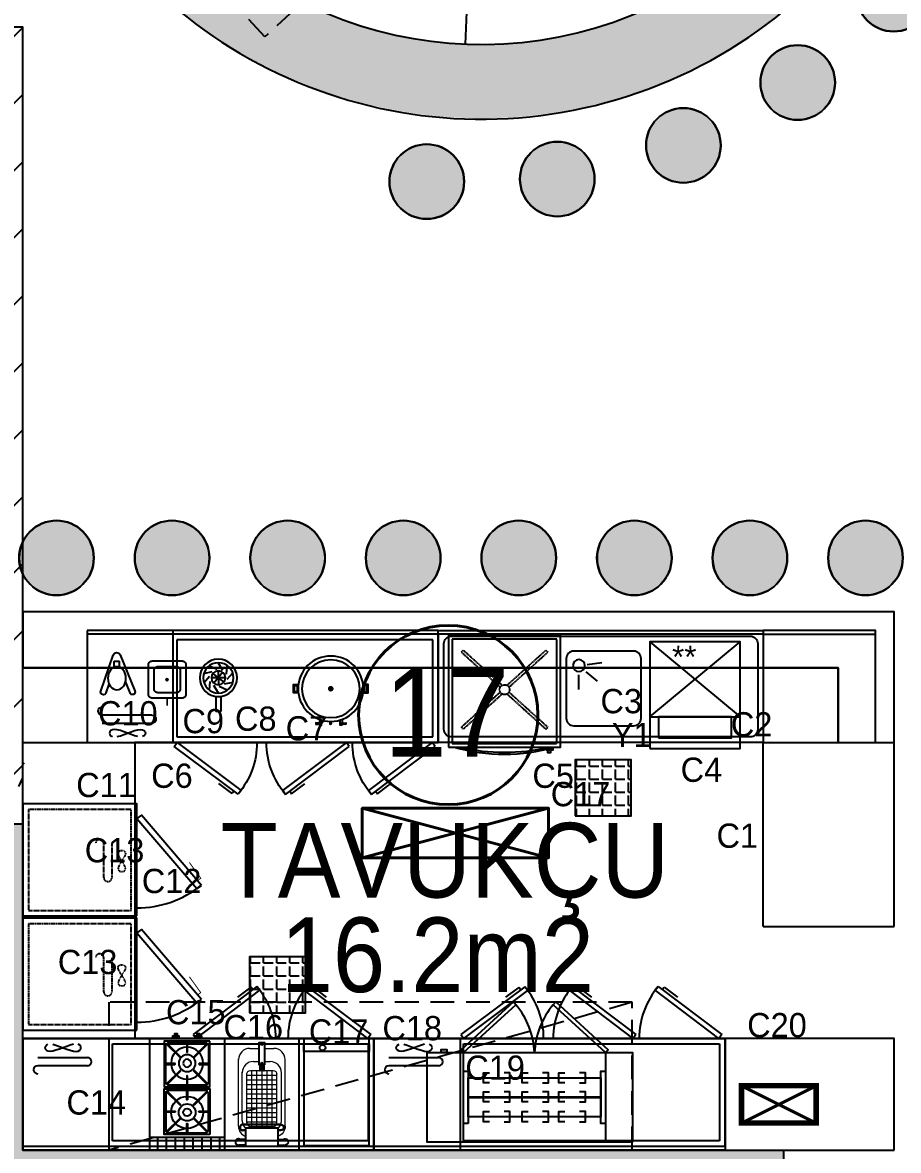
# Model space of a CAD drawing. Header units: millimetres. Extents: x -2729 to 15248, y -12439 to 5292.
# Drawn here: x 5991 to 6460, y -8647 to -8042 of the extents above; entities that cross this region are included whole.
import ezdxf
from ezdxf.enums import TextEntityAlignment as Align

# ---------------------------------------------------------------- set-up
doc = ezdxf.new("R2010")
doc.units = ezdxf.units.MM
doc.linetypes.add('DASHED', pattern=[0.75, 0.5, -0.25])
doc.linetypes.add('HIDDENX2', pattern=[19.05, 12.7, -6.35])
doc.layers.add('antet_Ном_пера__60', color=7, linetype='Continuous', lineweight=35)
doc.layers.add('merdiven_Ном_пера__80', color=7, linetype='Continuous', lineweight=13)
for name, color, linetype in [('OLCU', 7, 'Continuous'), ('S2000-002 Çizgi', 7, 'Continuous'), ('S2000-003 Kapı', 3, 'Continuous'), ('tefris', 39, 'Continuous')]:
    doc.layers.add(name, color=color, linetype=linetype)
doc.styles.get("Standard").update_dxf_attribs({"font": 'arial.ttf'})
doc.styles.add('Style-ENGINEERING I 0.34907', font='ENGINEERING.shx', dxfattribs={"oblique": 20})
doc.styles.add('TAKSİM', font='GOTHIC.TTF', dxfattribs={"height": 20})
doc.styles.add('Мой Ариал', font='arial.ttf', dxfattribs={"width": 0.9})

# ---------------------------------------------------------------- blocks, each defined once
blk = doc.blocks.new('styrtys')
at = {"color": 86, "linetype": 'Continuous'}
blk.add_line((16.89, -44.25), (16.24, -44.76), dxfattribs=at)
at = {"color": 50, "linetype": 'Continuous'}
blk.add_line((12.55, -56.25), (15.17, -52.05), dxfattribs=at)
blk = doc.blocks.new('jhkjuhj')
at = {"layer": 'tefris'}
blk.add_circle((-2448793.21, 524949.27), 20, dxfattribs=at)
blk = doc.blocks.new('A$C19955EA9')
at = {"layer": 'S2000-002 Çizgi'}
for points in [[(0, 60), (40, 60), (40, 0), (0, 0)], [(2.5, 0), (37.5, 0), (37.5, 57.5), (2.5, 57.5)], [(2.5, 7), (37.5, 7), (37.5, 3), (2.5, 3)]]:
    blk.add_lwpolyline(points, close=True, dxfattribs=at)
blk.add_circle((27.5, 5), 1.5, dxfattribs=at)
blk = doc.blocks.new('A$C48882BDA')
at = {"layer": 'S2000-002 Çizgi', "linetype": 'Continuous', "lineweight": 0}
for p, q in [((11.5, 57), (7.5, 57)), ((28.5, 57), (32.5, 57)), ((11.5, 54), (7.5, 54)), ((9.75, 49.5), (11.5, 49.5)), ((9.75, 49), (11.5, 49)), ((28.5, 54), (32.5, 54)), ((28.5, 49.5), (30.25, 49.5)), ((28.5, 49), (30.25, 49)), ((7.5, 47), (7.5, 11)), ((9.5, 44), (9.5, 18)), ((9.75, 46.5), (30.25, 46.5)), ((9.75, 46), (30.25, 46)), ((12, 45.25), (12, 18.85)), ((28, 44.75), (12, 44.75)), ((26, 47.25), (14, 47.25)), ((14.5, 47.25), (14.5, 46.5)), ((14.5, 46), (14.5, 17.25)), ((17.2, 47.25), (17.2, 46.5)), ((17.2, 46), (17.2, 17.25)), ((19.9, 47.25), (19.9, 46.5)), ((19.9, 46), (19.9, 17.25)), ((22.6, 47.25), (22.6, 46.5)), ((22.6, 46), (22.6, 17.25)), ((25.3, 47.25), (25.3, 46.5)), ((25.3, 46), (25.3, 17.25)), ((28, 45.25), (28, 18.85)), ((30.5, 44), (30.5, 18)), ((32.5, 47), (32.5, 11)), ((28, 42.25), (12, 42.25)), ((28, 39.75), (12, 39.75)), ((28, 37.25), (12, 37.25)), ((28, 34.75), (12, 34.75)), ((28, 32.25), (12, 32.25)), ((28, 29.75), (12, 29.75)), ((28, 27.25), (12, 27.25)), ((28, 24.75), (12, 24.75)), ((28, 22.25), (12, 22.25)), ((28, 19.75), (12, 19.75)), ((18.75, 17.25), (14, 17.25)), ((18.5, 12.4), (15.5, 12.4)), ((18.75, 14.25), (18.75, 17.25)), ((19.25, 14.25), (19.25, 17.25)), ((19.75, 17.25), (19.25, 17.25)), ((19.75, 14.25), (19.75, 17.25)), ((20.25, 14.25), (20.25, 17.25)), ((20.75, 17.25), (20.25, 17.25)), ((20.75, 14.25), (20.75, 17.25)), ((21.25, 14.25), (21.25, 17.25)), ((26, 17.25), (21.25, 17.25)), ((24.5, 12.4), (21.5, 12.4)), ((18.5, 5.4), (13.5, 5.4)), ((26.5, 5.4), (21.5, 5.4))]:
    blk.add_line(p, q, dxfattribs=at)
at = {"layer": 'S2000-002 Çizgi'}
for points in [[(0, 0), (40, 0), (40, 60), (0, 60)], [(11.5, 58), (28.5, 58), (28.5, 48), (11.5, 48)], [(18.5, 14.25), (21.5, 14.25), (21.5, 2.25), (18.5, 2.25)]]:
    blk.add_lwpolyline(points, close=True, dxfattribs=at)
at = {"layer": 'S2000-002 Çizgi', "linetype": 'Continuous', "lineweight": 0}
for centre in [(20, 13.25), (20, 3.25)]:
    blk.add_circle(centre, 0.5, dxfattribs=at)
at = {"layer": 'S2000-002 Çizgi', "linetype": 'Continuous', "lineweight": 0, "extrusion": (0, 0, -1)}
for centre, radius, start, end in [((-7.5, 55.5), 1.8, 236.44269, 123.55731), ((-7.5, 55.5), 1.5, 270.00107, 90), ((-13.5, 47), 6, 0, 70.52878), ((-9.75, 47.75), 1.75, 270, 90), ((-9.75, 47.75), 1.25, 270, 90), ((-14, 19.25), 2, 270, 0), ((-26, 19.25), 2, 180, 270)]:
    blk.add_arc(centre, radius, start, end, dxfattribs=at)
at = {"layer": 'S2000-002 Çizgi', "linetype": 'Continuous', "lineweight": 0}
for centre, radius, start, end in [((32.5, 55.5), 1.8, 236.44269, 123.55731), ((32.5, 55.5), 1.5, 270.00107, 90), ((15.5, 44), 6, 131.81031, 155.37568), ((26.5, 47), 6, 0, 70.52878), ((24.5, 44), 6, 24.62432, 48.18969), ((30.25, 47.75), 1.75, 270, 90), ((30.25, 47.75), 1.25, 270, 90), ((15.5, 44), 6, 160.52878, 180), ((14, 45.25), 2, 157.97569, 180), ((14, 45.25), 2, 90, 141.31781), ((26, 45.25), 2, 38.68219, 90), ((26, 45.25), 2, 0, 22.02431), ((24.5, 44), 6, 0, 19.47122), ((15.5, 18.4), 6, 180, 270), ((24.5, 18.4), 6, 270, 0), ((19, 17.25), 0.25, 0, 180), ((20, 17.25), 0.25, 0, 180), ((21, 17.25), 0.25, 0, 180), ((13.5, 11.4), 6, 180, 270), ((26.5, 11.4), 6, 270, 0)]:
    blk.add_arc(centre, radius, start, end, dxfattribs=at)
at = {"layer": 'S2000-002 Çizgi', "linetype": 'Continuous', "lineweight": 0, "style": 'Style-ENGINEERING I 0.34907', "oblique": 20}
blk.add_text('LINK', height=0.001, dxfattribs=at).set_placement((0, 60), align=Align.TOP_LEFT)
blk.add_text('LINK', height=0.001, dxfattribs=at).set_placement((0, 60), align=Align.TOP_LEFT)
blk.add_text('LINK', height=0.001, dxfattribs=at).set_placement((0, 60), align=Align.TOP_LEFT)
blk = doc.blocks.new('A$C08847F1B')
at = {"layer": 'S2000-002 Çizgi'}
blk.add_lwpolyline([(0, 30.57), (30.57, 30.57), (30.57, 0), (0, 0), (0, 30.57)], dxfattribs=at)
blk.add_lwpolyline([(15.55, 29.52), (15.55, 23.44, -0.414214), (15.34, 23.23), (15.23, 23.23, -0.414214), (15.02, 23.44), (15.02, 29.52), (2.68, 29.52, 0.668179), (2.31, 28.63), (10.81, 20.13, -0.810443), (10.38, 19.82), (1.59, 28.61, 0.668179), (1.05, 28.39), (1.05, 15.55), (7.13, 15.55, -0.414214), (7.34, 15.34), (7.34, 15.23, -0.414214), (7.13, 15.02), (1.05, 15.02), (1.05, 2.68, 0.668179), (1.94, 2.31), (10.43, 10.81, -0.810443), (10.75, 10.38), (1.96, 1.59, 0.668179), (2.18, 1.05), (15.02, 1.05), (15.02, 7.13, -0.414214), (15.23, 7.34), (15.34, 7.34, -0.414214), (15.55, 7.13), (15.55, 1.05), (27.88, 1.05, 0.668179), (28.26, 1.94), (19.76, 10.43, -0.810443), (20.19, 10.75), (28.98, 1.96, 0.668179), (29.52, 2.18), (29.52, 15.02), (23.44, 15.02, -0.414214), (23.23, 15.23), (23.23, 15.34, -0.414214), (23.44, 15.55), (29.52, 15.55), (29.52, 28.39, 0.668179), (28.98, 28.61), (20.19, 19.82, -0.810443), (19.76, 20.13), (28.26, 28.63, 0.668179), (27.88, 29.52)], format="xyb", close=True, dxfattribs=at)
for radius in [10.75, 5.66, 2.6]:
    blk.add_circle((15.28, 15.8), radius, dxfattribs=at)
blk = doc.blocks.new('A$C74BC67CC')
at = {"layer": 'S2000-002 Çizgi'}
h = blk.add_hatch(dxfattribs=at)
h.set_pattern_fill('ANSI31', color=256, scale=1.5, angle=45, style=0)
h.set_pattern_definition([(90, (-2258.432, -7204.478), (-4.7625, 9e-16), [])])
h.paths.add_polyline_path([(40, 55.62), (40, 62.62), (0, 62.62), (0, 55.62)])
blk.add_line((40, 55.62), (0, 55.62), dxfattribs=at)
for points in [[(0, 62.62), (40, 62.62), (40, 2.62), (0, 2.62)], [(12.36, 2.62), (15.64, 2.62), (15.64, 1.31), (12.36, 1.31)], [(13.34, 1.31), (14.66, 1.31), (14.66, 0), (13.34, 0)], [(24.36, 2.62), (27.64, 2.62), (27.64, 1.31), (24.36, 1.31)], [(25.34, 1.31), (26.66, 1.31), (26.66, 0), (25.34, 0)]]:
    blk.add_lwpolyline(points, close=True, dxfattribs=at)
at = {"layer": 'S2000-002 Çizgi', "xscale": 0.7999999999992724, "yscale": 0.7999999999992724, "zscale": 0.7999999999992724}
blk.add_blockref('A$C08847F1B', (7.77, 29.67), dxfattribs=at)
at = {"layer": 'S2000-002 Çizgi', "xscale": -0.7999999999992724, "yscale": 0.8000000000001818, "zscale": 0.8, "rotation": 180}
blk.add_blockref('A$C08847F1B', (7.77, 28.58), dxfattribs=at)
blk = doc.blocks.new('A$C34EC4B2C')
at = {"layer": 'S2000-002 Çizgi'}
for p, q in [((80.83, 87.67), (46.6, 62.05)), ((48.14, 60), (82.37, 85.61)), ((77.59, 87.3), (71.93, 83.07)), ((78.58, 85.98), (77.59, 87.3)), ((82.37, 85.61), (80.83, 87.67)), ((104.65, 85.77), (106.2, 87.82)), ((138.76, 60), (104.65, 85.77)), ((106.2, 87.82), (140.31, 62.05)), ((108.44, 86.12), (109.44, 87.44)), ((109.44, 87.44), (115.07, 83.18)), ((150.63, 85.77), (152.18, 87.82)), ((184.74, 60), (150.63, 85.77)), ((152.18, 87.82), (186.29, 62.05)), ((154.42, 86.12), (155.42, 87.44)), ((155.42, 87.44), (161.05, 83.18)), ((71.93, 83.07), (70.49, 81.99)), ((115.07, 83.18), (116.52, 82.09)), ((161.05, 83.18), (162.5, 82.09)), ((46.6, 62.05), (48.14, 60)), ((140.31, 62.05), (138.76, 60)), ((186.29, 62.05), (184.74, 60)), ((0, 0), (0, 60)), ((0, 60), (188, 60)), ((12, 54.97), (12.17, 55.71)), ((12.17, 54.24), (12, 54.97)), ((12.17, 55.71), (12.66, 56.35)), ((12.66, 56.35), (13.47, 56.8)), ((16.07, 56.8), (17.78, 56.35)), ((17.78, 56.35), (19.64, 55.71)), ((19.64, 55.71), (21.59, 54.97)), ((21.59, 54.97), (19.64, 54.24)), ((23.54, 55.71), (21.59, 54.97)), ((21.59, 54.97), (23.54, 54.24)), ((25.4, 56.35), (23.54, 55.71)), ((27.1, 56.8), (25.4, 56.35)), ((30.52, 56.35), (29.7, 56.8)), ((31.01, 55.71), (30.52, 56.35)), ((31.17, 54.97), (31.01, 55.71)), ((31.01, 54.24), (31.17, 54.97)), ((46.11, 60), (46.11, 0)), ((48, 5), (48, 57)), ((48, 57), (185, 57)), ((185, 57), (185, 5)), ((188, 2), (188, 60)), ((188, 60), (188, 0)), ((8, 49.66), (34.67, 49.66)), ((12.66, 53.6), (12.17, 54.24)), ((13.47, 53.14), (12.66, 53.6)), ((14.62, 52.97), (13.47, 53.14)), ((16.07, 53.14), (14.62, 52.97)), ((17.78, 53.6), (16.07, 53.14)), ((19.64, 54.24), (17.78, 53.6)), ((23.54, 54.24), (25.4, 53.6)), ((25.4, 53.6), (27.1, 53.14)), ((27.1, 53.14), (28.56, 52.97)), ((28.56, 52.97), (29.7, 53.14)), ((29.7, 53.14), (30.52, 53.6)), ((30.52, 53.6), (31.01, 54.24)), ((34.67, 45.32), (8, 45.32)), ((188, 2), (0, 2)), ((185, 5), (48, 5)), ((188, 0), (0, 0))]:
    blk.add_line(p, q, dxfattribs=at)
for centre, radius, start, end in [((48.14, 60), 42.75, 0, 40.24497), ((138.76, 60), 42.75, 139.49079, 180), ((184.74, 60), 42.75, 139.49079, 180), ((34.67, 47.49), 2.17, 270, 90), ((8, 43.15), 2.17, 90, 270)]:
    blk.add_arc(centre, radius, start, end, dxfattribs=at)
blk = doc.blocks.new('A$C0D0247C1')
at = {"layer": 'S2000-002 Çizgi'}
for points in [[(2, 0), (18, 0, 0.414214), (20, 2), (20, 18, 0.414214), (18, 20), (2, 20, 0.414214), (0, 18), (0, 2, 0.414214)], [(5, 3), (15, 3, 0.414214), (17, 5), (17, 15, 0.414214), (15, 17), (5, 17, 0.414214), (3, 15), (3, 5, 0.414214)]]:
    blk.add_lwpolyline(points, format="xyb", close=True, dxfattribs=at)
at = {"layer": 'S2000-002 Çizgi', "const_width": 1}
blk.add_lwpolyline([(9.53, 10.08, 1), (10.53, 10.08, 1)], format="xyb", close=True, dxfattribs=at)
blk.add_lwpolyline([(20, 10), (23.95, 10)], dxfattribs=at)
blk = doc.blocks.new('A$C7D36761A')
at = {"layer": 'S2000-002 Çizgi'}
for points in [[(0, 20.47), (6.62, 1.21, 0.691141), (10.36, 1.1), (18.29, 20.3)], [(2.84, 21.45), (4.45, 16.75, 0.691141)]]:
    blk.add_lwpolyline(points, format="xyb", dxfattribs=at)
for points in [[(13.14, 15.69), (15.51, 21.45)], [(7.07, 7.73), (7.07, 4.38)], [(10.07, 7.71), (10.07, 4.38)], [(7.07, 4.38), (10.07, 4.38)]]:
    blk.add_lwpolyline(points, dxfattribs=at)
for centre, start, end in [((1.42, 20.96), 18.97681, 198.97681), ((16.9, 20.88), 337.5765, 157.5765)]:
    blk.add_arc(centre, 1.5, start, end, dxfattribs=at)
blk.add_ellipse((8.6, 13.59), major_axis=(0, -6.18), ratio=0.781319, dxfattribs=at)
blk = doc.blocks.new('A$C4AF1199D')
at = {"layer": 'S2000-002 Çizgi'}
for points in [[(5.4, 24.63), (5.79, 20.04)], [(10.19, 26.12), (7.81, 22.18)], [(14.95, 24.51), (10.7, 22.72)], [(2.4, 20.6), (5.42, 17.12)], [(12.59, 19.94), (7.13, 15.7)], [(7.66, 20.97), (12.41, 15.17)], [(10.18, 21.16), (10, 14.25)], [(17.85, 20.42), (13.36, 21.46)], [(17.79, 15.4), (14.77, 18.88)], [(2.34, 15.58), (6.83, 14.54)], [(5.24, 11.49), (9.49, 13.28)], [(6.25, 18), (13.75, 18)], [(10, 9.88), (12.38, 13.82)], [(14.79, 11.37), (14.4, 15.96)]]:
    blk.add_lwpolyline(points, dxfattribs=at)
blk.add_lwpolyline([(8.75, 0), (11.25, 0), (11.25, 8), (8.75, 8)], close=True, dxfattribs=at)
for radius in [10, 8.12, 3.75]:
    blk.add_circle((10, 18), radius, dxfattribs=at)
blk = doc.blocks.new('A$C723D60DA')
at = {"layer": 'S2000-002 Çizgi'}
for points in [[(0, 3.66), (60, 3.66), (60, 63.66), (0, 63.66)], [(53.17, 2.2), (54.63, 2.2), (54.63, 0.75), (53.17, 0.75)]]:
    blk.add_lwpolyline(points, close=True, dxfattribs=at)
at = {"layer": 'S2000-002 Çizgi', "linetype": 'DASHED', "ltscale": 0.5}
blk.add_lwpolyline([(2, 5.66), (58, 5.66), (58, 61.66), (2, 61.66)], close=True, dxfattribs=at)
for points in [[(6.84, 54.65), (7.88, 55.69)], [(6.84, 54.65), (27.66, 35.82)], [(7.88, 55.69), (28.7, 36.87)], [(31.37, 36.94), (52.12, 55.69)], [(32.41, 35.9), (53.16, 54.65)], [(52.12, 55.69), (53.16, 54.65)], [(27.59, 33.16), (6.84, 14.41)], [(28.63, 32.11), (7.88, 13.37)], [(31.3, 32.19), (52.12, 13.37)], [(32.34, 33.23), (53.16, 14.41)], [(7.88, 13.37), (6.84, 14.41)], [(52.12, 13.37), (53.16, 14.41)]]:
    blk.add_lwpolyline(points, dxfattribs=at)
at = {"layer": 'S2000-002 Çizgi'}
for points in [[(52.21, 3.18), (52.21, 3.66), (55.85, 3.66)], [(55.85, 3.31), (55.85, 2.2), (52.21, 2.2)]]:
    blk.add_lwpolyline(points, dxfattribs=at)
at = {"layer": 'S2000-002 Çizgi', "linetype": 'DASHED', "ltscale": 0.5}
blk.add_circle((30, 34.53), 2.67, dxfattribs=at)
at = {"layer": 'S2000-002 Çizgi'}
for centre, radius, start, end in [((29.9, 100.61), 100.61, 254.49408, 285.50592), ((29.9, 109.49), 108.49, 257.28187, 282.71813)]:
    blk.add_arc(centre, radius, start, end, dxfattribs=at)
blk = doc.blocks.new('A$C3C3A6592')
at = {"layer": 'S2000-002 Çizgi'}
for points in [[(0, 57), (48.31, 16.91)], [(0, 16.91), (48.31, 57)], [(0, 16.91), (48.31, 16.91)]]:
    blk.add_lwpolyline(points, dxfattribs=at)
for points in [[(0, 0), (48.31, 0), (48.31, 57), (0, 57)], [(4.59, 5.64), (43.71, 5.64), (43.71, 16.91), (4.59, 16.91)]]:
    blk.add_lwpolyline(points, close=True, dxfattribs=at)
blk.add_text('**', height=12, dxfattribs=at).set_placement((11.89, 43.01))
blk = doc.blocks.new('A$C09B0311F')
at = {"layer": 'S2000-002 Çizgi'}
for p, q in [((23.73, 98.96), (31.62, 98.96)), ((23.73, 98.96), (31.62, 98.96)), ((18.26, 94.25), (17.15, 86.44)), ((18.26, 94.25), (17.15, 86.44)), ((22.06, 95.05), (27.07, 88.95)), ((22.06, 95.05), (27.07, 88.95))]:
    blk.add_line(p, q, dxfattribs=at)
for points in [[(60, 0), (60, 174), (0, 174), (0, 0)], [(60, 0), (60, 174), (0, 174), (0, 0)], [(2, 174), (0, 174), (0, 0), (2, 0)]]:
    blk.add_lwpolyline(points, close=True, dxfattribs=at)
for points in [[(57, 7), (57, 167, 0.414214), (53, 171), (7, 171, 0.414214), (3, 167), (3, 7, 0.414214), (7, 3), (53, 3, 0.414214)], [(57, 7), (57, 167, 0.414214), (53, 171), (7, 171, 0.414214), (3, 167), (3, 7, 0.414214), (7, 3), (53, 3, 0.414214)], [(51.02, 101.48), (51.02, 69.48, -0.414214), (47.02, 65.48), (15.02, 65.48, -0.414214), (11.02, 69.48), (11.02, 101.48, -0.414214), (15.02, 105.48), (47.02, 105.48, -0.414214)], [(51.02, 101.48), (51.02, 69.48, -0.414214), (47.02, 65.48), (15.02, 65.48, -0.414214), (11.02, 69.48), (11.02, 101.48, -0.414214), (15.02, 105.48), (47.02, 105.48, -0.414214)]]:
    blk.add_lwpolyline(points, format="xyb", close=True, dxfattribs=at)
blk.add_circle((18.76, 98.76), 3.19, dxfattribs=at)
blk.add_circle((18.76, 98.76), 3.19, dxfattribs=at)
blk = doc.blocks.new('A$C199769C9')
at = {"layer": 'S2000-002 Çizgi'}
for points in [[(2.48, 17.25), (0, 17.25), (0, 21.67), (2.48, 21.67)], [(1.98, 17.75), (0.5, 17.75), (0.5, 21.17), (1.98, 21.17)], [(37.48, 17.25), (39.96, 17.25), (39.96, 21.67), (37.48, 21.67)], [(37.98, 17.75), (39.46, 17.75), (39.46, 21.17), (37.98, 21.17)], [(11.95, 0.2), (14.61, 0.41), (14.61, 1.04), (11.95, 1.25)], [(28.01, 0.2), (25.35, 0.41), (25.35, 1.04), (28.01, 1.25)]]:
    blk.add_lwpolyline(points, close=True, dxfattribs=at)
at = {"layer": 'S2000-002 Çizgi', "const_width": 1.5}
blk.add_lwpolyline([(19.23, 19.46, 1), (20.73, 19.46, 1)], format="xyb", close=True, dxfattribs=at)
at = {"layer": 'S2000-002 Çizgi'}
for points in [[(13.88, 3.06), (13.88, 1.09)], [(13.88, 0), (14.97, 0), (14.97, 2.69)], [(13.88, 0.35), (13.88, 0)], [(20.03, 1.45), (20.03, 1.96)], [(25.96, 0), (24.87, 0), (24.87, 2.66)], [(25.96, 3.01), (25.96, 1.08)], [(25.96, 0.36), (25.96, 0)]]:
    blk.add_lwpolyline(points, dxfattribs=at)
for centre, radius in [((19.98, 19.46), 17.5), ((19.98, 19.46), 15.5), ((20.09, 0.98), 0.469)]:
    blk.add_circle(centre, radius, dxfattribs=at)
blk = doc.blocks.new('A$C4871488D')
at = {"layer": 'merdiven_Ном_пера__80', "linetype": 'Continuous'}
blk.add_line((0, 95.01), (0.02, 95.01), dxfattribs=at)
at = {"layer": 'S2000-002 Çizgi'}
for p, q in [((0, 0), (0, 188)), ((0, 188), (60, 188)), ((2, 0), (2, 188)), ((60, 188), (60, 0)), ((45.32, 153.33), (45.32, 180)), ((49.66, 180), (49.66, 153.33)), ((53.14, 174.53), (53.6, 175.34)), ((53.6, 175.34), (54.24, 175.83)), ((54.24, 175.83), (54.97, 176)), ((54.97, 176), (55.71, 175.83)), ((55.71, 175.83), (56.35, 175.34)), ((56.35, 175.34), (56.8, 174.53)), ((52.97, 173.38), (53.14, 174.53)), ((53.14, 171.93), (52.97, 173.38)), ((53.6, 170.22), (53.14, 171.93)), ((54.24, 168.36), (53.6, 170.22)), ((56.35, 170.22), (55.71, 168.36)), ((56.8, 171.93), (56.35, 170.22)), ((54.24, 164.46), (53.6, 162.6)), ((54.97, 166.41), (54.24, 168.36)), ((54.97, 166.41), (54.24, 164.46)), ((55.71, 168.36), (54.97, 166.41)), ((55.71, 164.46), (54.97, 166.41)), ((56.35, 162.6), (55.71, 164.46)), ((53.14, 160.9), (52.97, 159.44)), ((52.97, 159.44), (53.14, 158.3)), ((53.6, 162.6), (53.14, 160.9)), ((53.14, 158.3), (53.6, 157.48)), ((53.6, 157.48), (54.24, 156.99)), ((55.71, 156.99), (56.35, 157.48)), ((56.8, 160.9), (56.35, 162.6)), ((56.35, 157.48), (56.8, 158.3)), ((54.24, 156.99), (54.97, 156.83)), ((54.97, 156.83), (55.71, 156.99)), ((60, 141.89), (0, 141.89)), ((5, 3), (5, 140)), ((5, 140), (57, 140)), ((57, 140), (57, 3)), ((62.05, 96.77), (60, 95.22)), ((87.82, 62.66), (62.05, 96.77)), ((60, 95.22), (85.77, 61.11)), ((83.18, 71.53), (82.09, 72.98)), ((87.44, 65.9), (83.18, 71.53)), ((85.77, 61.11), (87.82, 62.66)), ((86.12, 64.9), (87.44, 65.9)), ((60, 3.26), (85.77, 37.37)), ((85.77, 37.37), (87.82, 35.82)), ((87.82, 35.82), (62.05, 1.71)), ((87.44, 32.58), (83.18, 26.95)), ((86.12, 33.58), (87.44, 32.58)), ((83.18, 26.95), (82.09, 25.5)), ((60, 0), (0, 0)), ((2, 0), (60, 0)), ((57, 3), (5, 3)), ((62.05, 1.71), (60, 3.26))]:
    blk.add_line(p, q, dxfattribs=at)
for centre, radius, start, end in [((43.15, 180), 2.17, 0, 180), ((47.49, 153.33), 2.17, 180, 0), ((60, 95.22), 42.75, 270, 310.50921), ((60, 3.26), 42.75, 49.49079, 90)]:
    blk.add_arc(centre, radius, start, end, dxfattribs=at)
blk = doc.blocks.new('A$C4E1063B8')
at = {"layer": 'S2000-002 Çizgi'}
for points in [[(0, 34.56), (60, 34.56), (60, 95.56), (0, 95.56)], [(16.39, 0), (54.03, 32.13), (52.28, 34.56), (14.64, 2.44)]]:
    blk.add_lwpolyline(points, close=True, dxfattribs=at)
at = {"layer": 'S2000-002 Çizgi', "linetype": 'DASHED'}
blk.add_lwpolyline([(3, 37.56), (57, 37.56), (57, 92.56), (3, 92.56)], close=True, dxfattribs=at)
for points in [[(20.61, 52.28), (38.78, 52.28, 1), (38.78, 56.63)], [(38.78, 47.94), (20.61, 47.94, -1), (20.61, 52.28)]]:
    blk.add_lwpolyline(points, format="xyb", dxfattribs=at)
at = {"layer": 'S2000-002 Çizgi', "linetype": 'DASHED', "ltscale": 0.1}
blk.add_lwpolyline([(25.3, 40.63), (26.17, 40.8), (27.18, 41.25), (28.29, 41.89), (29.44, 42.63), (30.6, 43.36), (31.7, 44), (32.72, 44.46), (33.58, 44.63), (34.26, 44.46), (34.74, 44), (35.04, 43.36), (35.13, 42.63), (35.04, 41.89), (34.74, 41.25), (34.26, 40.8), (33.58, 40.63), (32.72, 40.8), (31.7, 41.25), (30.6, 41.89), (29.44, 42.63), (28.29, 43.36), (27.18, 44), (26.17, 44.46), (25.3, 44.63), (24.62, 44.46), (24.14, 44), (23.85, 43.36), (23.75, 42.63), (23.85, 41.89), (24.14, 41.25), (24.62, 40.8)], close=True, dxfattribs=at)
at = {"layer": 'S2000-002 Çizgi', "const_width": 0.5}
blk.add_lwpolyline([(19.06, 1.92), (20.19, 0.35), (26.9, 5.18), (28.61, 6.41)], dxfattribs=at)
at = {"layer": 'S2000-002 Çizgi'}
blk.add_arc((59.28, 34.56), 55, 180, 218.867, dxfattribs=at)
blk = doc.blocks.new('A$C17C04EBF')
at = {"layer": 'S2000-002 Çizgi'}
for points in [[(0, 75.15), (109.8, 75.15), (109.8, 27.15), (0, 27.15)], [(14.4, 75.15), (90.4, 75.15), (90.4, 27.15), (14.4, 27.15)], [(14.4, 65.18), (16.82, 65.18), (16.82, 37.12), (14.4, 37.12)], [(16.82, 61.56), (87.98, 61.56), (87.98, 51.15), (16.82, 51.15)], [(87.98, 65.18), (90.4, 65.18), (90.4, 37.12), (87.98, 37.12)], [(16.82, 50.96), (87.98, 50.96), (87.98, 40.74), (16.82, 40.74)], [(41.06, 0), (13.05, 25.68), (14.4, 27.15), (42.41, 1.47)], [(63.74, 0), (91.75, 25.68), (90.4, 27.15), (62.39, 1.47)], [(99.34, 27.12), (102.32, 27.12), (102.32, 25.44), (99.34, 25.44)]]:
    blk.add_lwpolyline(points, close=True, dxfattribs=at)
for points in [[(28.35, 64.16), (25.19, 64.16), (25.19, 58.77), (28.35, 58.77)], [(36.16, 64.16), (39.32, 64.16), (39.32, 58.77), (36.16, 58.77)], [(48.06, 64.16), (44.9, 64.16), (44.9, 58.77), (48.06, 58.77)], [(55.87, 64.16), (59.03, 64.16), (59.03, 58.77), (55.87, 58.77)], [(68.7, 64.16), (65.54, 64.16), (65.54, 58.77), (68.7, 58.77)], [(76.51, 64.16), (79.67, 64.16), (79.67, 58.77), (76.51, 58.77)], [(28.35, 53.57), (25.19, 53.57), (25.19, 48.18), (28.35, 48.18)], [(36.16, 53.57), (39.32, 53.57), (39.32, 48.18), (36.16, 48.18)], [(48.06, 53.57), (44.9, 53.57), (44.9, 48.18), (48.06, 48.18)], [(55.87, 53.57), (59.03, 53.57), (59.03, 48.18), (55.87, 48.18)], [(68.7, 53.57), (65.54, 53.57), (65.54, 48.18), (68.7, 48.18)], [(76.51, 53.57), (79.67, 53.57), (79.67, 48.18), (76.51, 48.18)], [(28.35, 43.34), (25.19, 43.34), (25.19, 37.95), (28.35, 37.95)], [(36.16, 43.34), (39.32, 43.34), (39.32, 37.95), (36.16, 37.95)], [(48.06, 43.34), (44.9, 43.34), (44.9, 37.95), (48.06, 37.95)], [(55.87, 43.34), (59.03, 43.34), (59.03, 37.95), (55.87, 37.95)], [(68.7, 43.34), (65.54, 43.34), (65.54, 37.95), (68.7, 37.95)], [(76.51, 43.34), (79.67, 43.34), (79.67, 37.95), (76.51, 37.95)]]:
    blk.add_lwpolyline(points, dxfattribs=at)
for centre, start, end in [((9.28, 29.14), 320.13576, 357.35803), ((95.52, 29.14), 182.64197, 219.86424)]:
    blk.add_arc(centre, 43.16, start, end, dxfattribs=at)

msp = doc.modelspace()

# ---------------------------------------------------------------- hatches: boundary and pattern name
at = {"true_color": 0x57574c}
h = msp.add_hatch(dxfattribs=at)
h.set_pattern_fill('AR-HBONE', color=251, scale=0.25)
h.set_pattern_definition([(45, (-0.0007, -12635.68), (4e-15, 35.921024), [76.2, -25.4]), (135, (17.96, -12617.72), (4e-15, 35.921024), [76.2, -25.4])])
h.paths.add_polyline_path([(5991.418, -8471.869), (5991.418, -8044.928), (5353.986, -8044.928), (5310.535, -8044.928), (5310.535, -8806.052), (5830.213, -8806.052), (5830.213, -8471.869)])
h = msp.add_hatch()
h.set_pattern_fill('ANGLE', color=256)
h.set_pattern_definition([(0, (-1870.676, -11178.951), (0, 6.985), [5.08, -1.905]), (90, (-1870.676, -11178.951), (-6.985, 4e-16), [5.08, -1.905])])
h.paths.add_polyline_path([(6317.18, -8437.47), (6287.18, -8437.47), (6287.18, -8467.47), (6317.18, -8467.47)])
h = msp.add_hatch(color=251)
h.paths.add_polyline_path([(5991.418, -8510.578), (5986.418, -8510.578), (5986.418, -8651.736), (6398.823, -8651.736), (6398.823, -8646.736), (5991.418, -8646.736)], flags=17)
h.paths.add_polyline_path([(5991.418, -8471.869), (5830.213, -8471.869), (5830.213, -8510.578), (5838.213, -8510.578), (5838.213, -8476.869), (5986.418, -8476.869), (5986.418, -8510.578), (5991.418, -8510.578)])
h.paths.add_polyline_path([(5838.213, -8510.578), (5830.213, -8510.578), (5830.213, -8806.052), (6112.834, -8806.052), (6398.823, -8806.051), (6398.823, -8798.052), (5838.213, -8798.052)])
h = msp.add_hatch()
h.set_pattern_fill('ANGLE', color=256)
h.set_pattern_definition([(0, (-2045.091, -11284.464), (0, 6.985), [5.08, -1.905]), (90, (-2045.091, -11284.464), (-6.985, 4e-16), [5.08, -1.905])])
h.paths.add_polyline_path([(6142.765, -8542.984), (6112.765, -8542.984), (6112.765, -8572.984), (6142.765, -8572.984)])
at = {"layer": 'OLCU'}
h = msp.add_hatch(color=18, dxfattribs=at)
h.set_gradient(color1=(8, 8, 8), color2=(145, 145, 145), rotation=270, one_color=1, tint=0.57, name='INVCYLINDER')
h.paths.add_polyline_path([(6437.714, -8027.284, 1), (6477.714, -8027.284, 1)])
h = msp.add_hatch(color=18, dxfattribs=at)
h.set_gradient(color1=(8, 8, 8), color2=(145, 145, 145), rotation=270, one_color=1, tint=0.57, name='INVCYLINDER')
h.paths.add_polyline_path([(6386.327, -8074.634, 1), (6426.327, -8074.634, 1)])
h = msp.add_hatch(color=18, dxfattribs=at)
h.set_gradient(color1=(8, 8, 8), color2=(145, 145, 145), rotation=270, one_color=1, tint=0.57, name='INVCYLINDER')
h.paths.add_polyline_path([(6325.102, -8108.31, 1), (6365.102, -8108.31, 1)])
h = msp.add_hatch(color=18, dxfattribs=at)
h.set_gradient(color1=(8, 8, 8), color2=(145, 145, 145), rotation=270, one_color=1, tint=0.57, name='INVCYLINDER')
h.paths.add_polyline_path([(6187.734, -8127.722, 1), (6227.734, -8127.722, 1)])
h = msp.add_hatch(color=18, dxfattribs=at)
h.set_gradient(color1=(8, 8, 8), color2=(145, 145, 145), rotation=270, one_color=1, tint=0.57, name='INVCYLINDER')
h.paths.add_polyline_path([(6257.597, -8126.356, 1), (6297.597, -8126.356, 1)])
h = msp.add_hatch(color=18, dxfattribs=at)
h.set_gradient(color1=(8, 8, 8), color2=(145, 145, 145), rotation=270, one_color=1, tint=0.57, name='INVCYLINDER')
h.paths.add_polyline_path([(5989.482, -8329.332, 1), (6029.482, -8329.332, 1)])
h = msp.add_hatch(color=18, dxfattribs=at)
h.set_gradient(color1=(8, 8, 8), color2=(145, 145, 145), rotation=270, one_color=1, tint=0.57, name='INVCYLINDER')
h.paths.add_polyline_path([(6051.358, -8329.331, 1), (6091.358, -8329.331, 1)])
h = msp.add_hatch(color=18, dxfattribs=at)
h.set_gradient(color1=(8, 8, 8), color2=(145, 145, 145), rotation=270, one_color=1, tint=0.57, name='INVCYLINDER')
h.paths.add_polyline_path([(6113.235, -8329.33, 1), (6153.235, -8329.33, 1)])
h = msp.add_hatch(color=18, dxfattribs=at)
h.set_gradient(color1=(8, 8, 8), color2=(145, 145, 145), rotation=270, one_color=1, tint=0.57, name='INVCYLINDER')
h.paths.add_polyline_path([(6175.111, -8329.329, 1), (6215.111, -8329.329, 1)])
h = msp.add_hatch(color=18, dxfattribs=at)
h.set_gradient(color1=(8, 8, 8), color2=(145, 145, 145), rotation=270, one_color=1, tint=0.57, name='INVCYLINDER')
h.paths.add_polyline_path([(6236.986, -8329.329, 1), (6276.986, -8329.329, 1)])
h = msp.add_hatch(color=18, dxfattribs=at)
h.set_gradient(color1=(8, 8, 8), color2=(145, 145, 145), rotation=270, one_color=1, tint=0.57, name='INVCYLINDER')
h.paths.add_polyline_path([(6298.862, -8329.329, 1), (6338.862, -8329.329, 1)])
h = msp.add_hatch(color=18, dxfattribs=at)
h.set_gradient(color1=(8, 8, 8), color2=(145, 145, 145), rotation=270, one_color=1, tint=0.57, name='INVCYLINDER')
h.paths.add_polyline_path([(6360.737, -8329.329, 1), (6400.737, -8329.329, 1)])
h = msp.add_hatch(color=18, dxfattribs=at)
h.set_gradient(color1=(8, 8, 8), color2=(145, 145, 145), rotation=270, one_color=1, tint=0.57, name='INVCYLINDER')
h.paths.add_polyline_path([(6422.613, -8329.329, 1), (6462.613, -8329.329, 1)])
at = {"layer": 'tefris'}
h = msp.add_hatch(color=34, dxfattribs=at)
h.set_gradient(color1=(147, 87, 26), color2=(43, 26, 8), rotation=90, one_color=1, tint=0.1, name='INVCYLINDER')
h.paths.add_polyline_path([(5983.143, -7859.522), (6023.012, -7856.281, -9.8904821), (6047, -7938.881), (6011.598, -7957.5, 9.8904821)])

# ---------------------------------------------------------------- linework, layer by layer
for p, q in [((6229.456, -8024.742), (6228.262, -8054.028)), ((5991.418, -8427.686), (5991.418, -8388.254)), ((5991.418, -8427.686), (5991.418, -8388.254)), ((5991.418, -8430.736), (5991.418, -8420.736)), ((6387.915, -8428.254), (6457.915, -8428.254)), ((6296.464, -8586.736), (6346.779, -8586.736)), ((6296.464, -8586.736), (6346.779, -8586.736)), ((5991.418, -8646.736), (6148.738, -8646.736)), ((6398.823, -8651.736), (6398.823, -8646.736))]:
    msp.add_line(p, q)
at = {"color": 4, "lineweight": 40, "ltscale": 0.005}
for p, q in [((6272.937, -8489.952), (6173.141, -8463.42)), ((6173.141, -8489.952), (6272.937, -8463.42))]:
    msp.add_line(p, q, dxfattribs=at)
at = {"color": 3, "lineweight": 40, "ltscale": 0.005}
for p, q in [((6376.177, -8632.099), (6416.177, -8612.099)), ((6376.177, -8612.099), (6416.177, -8632.099))]:
    msp.add_line(p, q, dxfattribs=at)
at = {"color": 251, "true_color": 0x57574c}
msp.add_lwpolyline([(5991.418, -8471.869), (5991.418, -8044.928), (5353.986, -8044.928), (5310.535, -8044.928), (5310.535, -8806.052), (5830.213, -8806.052), (5830.213, -8471.869), (5991.418, -8471.869)], dxfattribs=at)
for points in [[(6457.915, -8526.736), (6457.915, -8358.254), (5991.418, -8358.254)], [(5991.418, -8358.254), (5991.418, -8388.254), (6427.915, -8388.254), (6427.915, -8428.254)], [(6457.915, -8526.736), (6457.915, -8358.254), (5991.418, -8358.254)], [(6457.915, -8504.307), (6457.915, -8504.307), (6457.915, -8388.254), (6457.915, -8358.254), (6102.554, -8358.254)], [(6457.915, -8504.307), (6457.915, -8504.307), (6457.915, -8388.254), (6457.915, -8358.254), (6102.554, -8358.254)], [(6427.915, -8428.254), (6427.915, -8388.254), (5991.418, -8388.254)], [(6387.915, -8526.736), (6387.915, -8428.254), (6051.418, -8428.254)], [(6387.915, -8526.736), (6387.915, -8428.254), (6051.418, -8428.254)], [(6398.823, -8798.052), (6398.823, -8806.052), (5830.213, -8806.052), (5830.213, -8471.869), (5991.418, -8471.869)]]:
    msp.add_lwpolyline(points)
for points in [[(6387.915, -8428.254), (6447.915, -8428.254), (6447.915, -8368.254), (6387.915, -8368.254)], [(6387.915, -8370.254), (6447.915, -8370.254), (6447.915, -8368.254), (6387.915, -8368.254)], [(5991.418, -8586.736), (5991.418, -8428.254), (6051.418, -8428.254), (6051.418, -8586.736)], [(5991.418, -8586.736), (5991.418, -8428.254), (6051.418, -8428.254), (6051.418, -8586.736)], [(6287.18, -8467.47), (6317.18, -8467.47), (6317.18, -8437.47), (6287.18, -8437.47)], [(6112.765, -8572.984), (6142.765, -8572.984), (6142.765, -8542.984), (6112.765, -8542.984)], [(6457.915, -8646.736), (6457.915, -8586.736), (5991.418, -8586.736), (5991.418, -8646.736)], [(6457.915, -8646.736), (6457.915, -8586.736), (5991.418, -8586.736), (5991.418, -8646.736)]]:
    msp.add_lwpolyline(points, close=True)
at = {"color": 4, "lineweight": 40, "ltscale": 0.005}
msp.add_lwpolyline([(6173.141, -8489.952), (6173.141, -8463.42), (6272.937, -8463.42), (6272.937, -8489.952)], close=True, dxfattribs=at)
at = {"color": 3, "lineweight": 40, "ltscale": 0.005, "const_width": 3}
msp.add_lwpolyline([(6376.177, -8632.099), (6416.177, -8632.099), (6416.177, -8612.099), (6376.177, -8612.099)], close=True, dxfattribs=at)
at = {"color": 1, "lineweight": 40, "ltscale": 0.005}
msp.add_circle((6219.248, -8413.462), 48, dxfattribs=at)
for radius in [254.853, 214.853]:
    msp.add_arc((6237.039, -7839.355), radius, 207.740921, 184.647313)
at = {"layer": 'merdiven_Ном_пера__80', "linetype": 'Continuous'}
for p, q in [((5991.418, -8471.869), (5991.418, -8646.736)), ((6398.823, -8646.736), (5991.418, -8646.736)), ((6084.412, -8646.736), (6084.412, -8646.718)), ((6084.412, -8646.736), (6084.412, -8646.718))]:
    msp.add_line(p, q, dxfattribs=at)
at = {"layer": 'S2000-002 Çizgi'}
msp.add_line((6387.915, -8526.736), (6457.915, -8526.736), dxfattribs=at)
at = {"layer": 'S2000-002 Çizgi', "linetype": 'HIDDENX2'}
msp.add_line((6317.694, -8567.421), (6037.526, -8646.736), dxfattribs=at)
for points in [[(6017.414, -7937.806), (6271.345, -7703.818), (6374.924, -7816.227), (6120.99, -8050.212)], [(6037.526, -8646.736), (6317.694, -8646.736), (6317.694, -8567.421), (6037.526, -8567.421)]]:
    msp.add_lwpolyline(points, close=True, dxfattribs=at)

# ---------------------------------------------------------------- block references
at = {"rotation": 7.02783481133468}
msp.add_blockref('styrtys', (5970.037, -8397.442, 0.246), dxfattribs=at)
at = {"layer": 'OLCU', "xscale": -1}
for p, rotation in [((-2198246.17, 1180013.415), 319.5818603505062), ((-1849916.12, 1673063.936), 305.7357064954379), ((-1393713.195, 2068426.467), 291.889552665814), ((-856150.251, 2343123.976), 278.0433988274402), ((-268468.493, 2481192.042), 264.1972449635035)]:
    msp.add_blockref('jhkjuhj', p, dxfattribs=dict(at, rotation=rotation))
at = {"layer": 'OLCU'}
for p, rotation in [((2501127.159, 212844.336), 17.15903496943602), ((2481443.25, -390634.617), 3.312881117988495), ((2317909.354, -971866.901), 349.4667272874321), ((1605115.28, -1935731.046), 321.7744195831788), ((2020029.465, -1497073.408), 335.6205734073198), ((1990264.421, -1536364.754), 334.5002515468229), ((1990326.297, -1536364.754), 334.5002515468229), ((1990388.174, -1536364.752), 334.5002515468229), ((1990450.05, -1536364.751), 334.5002515468229), ((1990511.925, -1536364.751), 334.5002515468229), ((1990573.801, -1536364.751), 334.5002515468229), ((1990635.676, -1536364.751), 334.5002515468229), ((1990697.552, -1536364.751), 334.5002515468229)]:
    msp.add_blockref('jhkjuhj', p, dxfattribs=dict(at, rotation=rotation))
at = {"layer": 'OLCU', "extrusion": (0, 0, -1), "zscale": -1, "rotation": 83.07692307112465}
for p in [(810281.717, 2359333.776), (810219.841, 2359333.777), (810157.964, 2359333.778), (810096.088, 2359333.779), (810034.213, 2359333.779), (809972.337, 2359333.779), (809910.462, 2359333.779), (809848.587, 2359333.779)]:
    msp.add_blockref('jhkjuhj', p, dxfattribs=at)
at = {"layer": 'S2000-002 Çizgi', "xscale": -1}
for name, p, rotation in [('A$C34EC4B2C', (6025.915, -8368.254), 180), ('A$C09B0311F', (6387.915, -8368.254), 90), ('A$C7D36761A', (6033.209, -8380.203), 180), ('A$C0D0247C1', (6078.739, -8384.531), 90)]:
    msp.add_blockref(name, p, dxfattribs=dict(at, rotation=rotation))
at = {"layer": 'S2000-002 Çizgi'}
for name, p in [('A$C723D60DA', (6219.396, -8434.451)), ('A$C3C3A6592', (6327.169, -8431.359)), ('A$C34EC4B2C', (6179.418, -8646.736))]:
    msp.add_blockref(name, p, dxfattribs=at)
at = {"layer": 'S2000-002 Çizgi', "xscale": -1}
for name, p in [('A$C4AF1199D', (6106.153, -8411.594)), ('A$C199769C9', (6176.303, -8418.871))]:
    msp.add_blockref(name, p, dxfattribs=at)
at = {"layer": 'S2000-002 Çizgi'}
for name, p, rotation in [('A$C4E1063B8', (6087.063, -8521.157), 90), ('A$C4E1063B8', (6087.063, -8582.4), 90), ('A$C4871488D', (6179.418, -8646.736), 90), ('A$C17C04EBF', (6317.823, -8567.231), 180), ('A$C74BC67CC', (6099.418, -8584.111), 180)]:
    msp.add_blockref(name, p, dxfattribs=dict(at, rotation=rotation))
at = {"layer": 'S2000-003 Kapı', "rotation": 180}
for name, p in [('A$C48882BDA', (6139.418, -8586.736)), ('A$C19955EA9', (6179.418, -8586.736))]:
    msp.add_blockref(name, p, dxfattribs=at)

# ---------------------------------------------------------------- texts
at = {"style": 'TAKSİM'}
for s, p in [('C3', (6300.739, -8412.556)), ('C10', (6031.71, -8419.06)), ('C9', (6076.948, -8423.258)), ('C8', (6105.06, -8421.966)), ('C2', (6370.54, -8424.981)), ('C7', (6132.202, -8427.132)), ('Y1', (6306.803, -8430.699)), ('C4', (6343.649, -8449.312)), ('C6', (6060.176, -8452.536)), ('C5', (6264.282, -8452.536)), ('C11', (6020.048, -8457.503)), ('C17', (6274.106, -8462.388)), ('C1', (6362.879, -8484.652)), ('C13', (6024.609, -8492.445)), ('C12', (6055.163, -8508.923)), ('C13', (6010.184, -8552.322)), ('C15', (6068.105, -8579.209)), ('C16', (6098.892, -8587.245)), ('C18', (6183.98, -8587.784)), ('C20', (6379.271, -8586.165)), ('C17', (6144.593, -8589.562)), ('C19', (6228.376, -8608.959)), ('C14', (6014.821, -8627.59))]:
    msp.add_text(s, height=13, dxfattribs=at).set_placement(p)
at = {"lineweight": 40, "ltscale": 0.005, "char_height": 40, "attachment_point": 8, "style": 'Мой Ариал'}
for s, insert in [('TAVUKÇU', (6217.41, -8523.624)), ('16.2m2', (6213.379, -8562.532))]:
    msp.add_mtext(s, dxfattribs=dict(at, insert=insert))
at = {"layer": 'antet_Ном_пера__60', "color": 1, "linetype": 'Continuous', "insert": (6218.435, -8435.858), "char_height": 48, "attachment_point": 8, "style": 'Мой Ариал'}
msp.add_mtext('17', dxfattribs=at)

doc.saveas('drawing.dxf')
